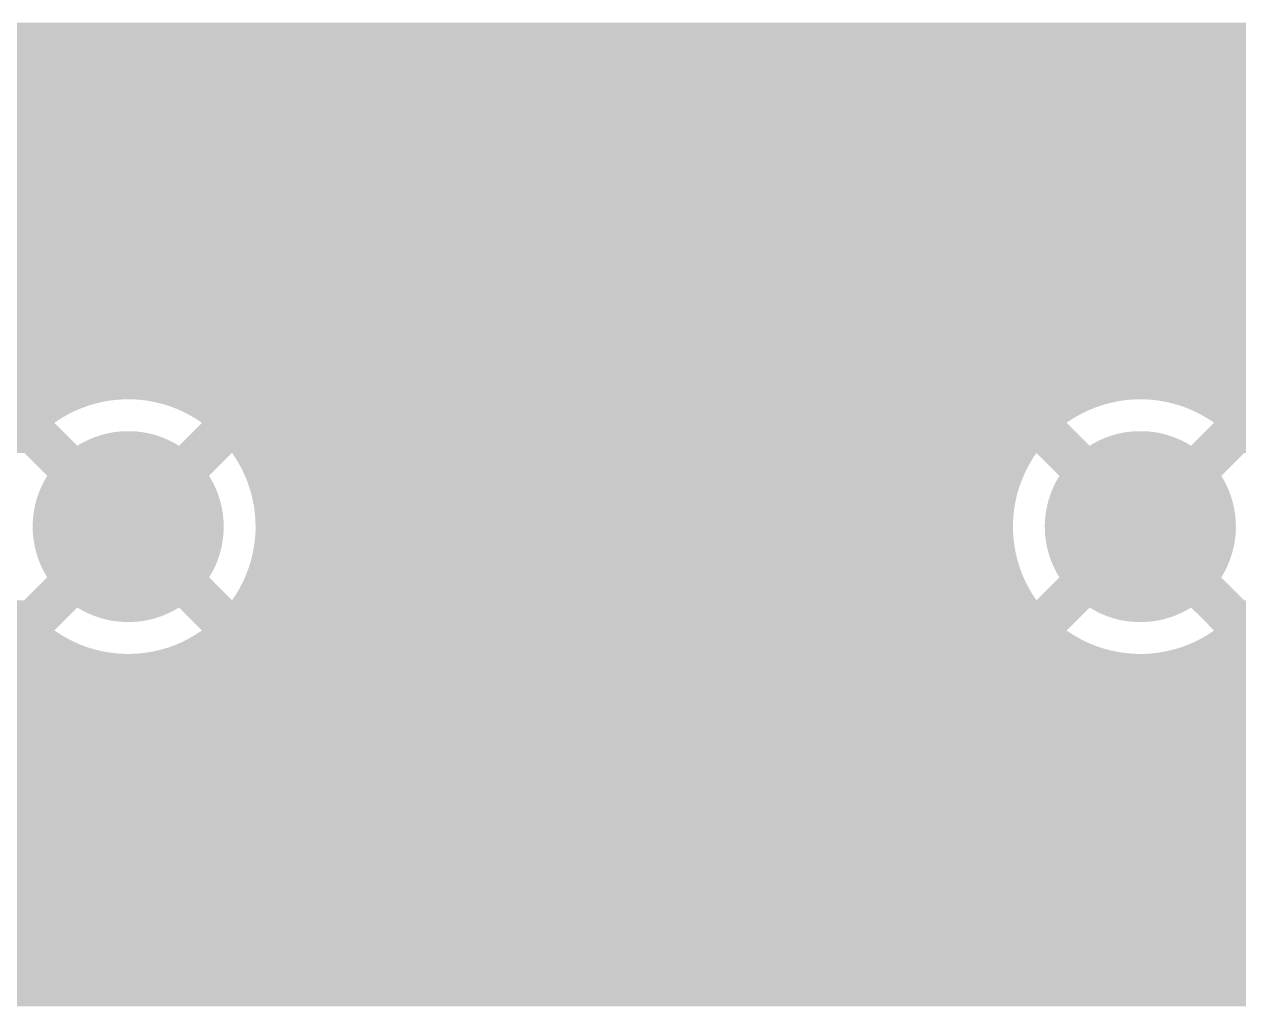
# Model space of a CAD drawing. Extents: x 295 to 953, y 10 to 290.
# Drawn here: x 680.66 to 693.23, y 207.65 to 217.81 of the extents above; entities that cross this region are included whole.
import ezdxf

# ---------------------------------------------------------------- set-up
doc = ezdxf.new("R2010")
doc.units = 0
doc.header["$LTSCALE"] = 5
doc.header["$MEASUREMENT"] = 0
doc.layers.add('GND1', color=7, linetype='CONTINUOUS')

msp = doc.modelspace()

# ---------------------------------------------------------------- linework, layer by layer
at = {"layer": 'GND1'}
for points in [[(608.533, 217.796), (608.533, 217.831), (840.594, 217.796), (840.586, 217.831)], [(610.783, 217.756), (610.576, 217.796), (840.604, 217.756), (840.594, 217.796)], [(610.977, 217.672), (610.783, 217.756), (840.624, 217.672), (840.604, 217.756)], [(611.144, 217.553), (610.977, 217.672), (840.652, 217.553), (840.624, 217.672)], [(611.149, 217.55), (611.144, 217.553), (840.653, 217.55), (840.652, 217.553)], [(611.291, 217.395), (611.149, 217.55), (840.717, 217.395), (840.653, 217.55)], [(611.353, 217.289), (611.291, 217.395), (840.761, 217.289), (840.717, 217.395)], [(611.398, 217.213), (611.353, 217.289), (840.808, 217.213), (840.761, 217.289)], [(611.436, 217.098), (611.398, 217.213), (840.878, 217.098), (840.808, 217.213)], [(659.678, 217.057), (659.471, 217.098), (840.903, 217.057), (840.878, 217.098)], [(659.705, 217.045), (659.678, 217.057), (840.91, 217.045), (840.903, 217.057)], [(659.872, 216.974), (659.705, 217.045), (840.97, 216.974), (840.91, 217.045)], [(660.044, 216.852), (659.872, 216.974), (841.074, 216.852), (840.97, 216.974)], [(660.066, 216.828), (660.044, 216.852), (841.094, 216.828), (841.074, 216.852)], [(660.186, 216.696), (660.066, 216.828), (841.248, 216.696), (841.094, 216.828)], [(660.218, 216.642), (660.186, 216.696), (841.311, 216.642), (841.248, 216.696)], [(660.293, 216.514), (660.218, 216.642), (841.517, 216.514), (841.311, 216.642)], [(660.3, 216.491), (660.293, 216.514), (841.554, 216.491), (841.517, 216.514)], [(660.337, 216.381), (660.3, 216.491), (841.817, 216.381), (841.554, 216.491)], [(660.359, 216.314), (660.337, 216.381), (842.09, 216.314), (841.817, 216.381)], [(660.359, 216.313), (660.359, 216.314), (842.095, 216.313), (842.09, 216.314)], [(660.361, 216.289), (660.359, 216.313), (842.379, 216.289), (842.095, 216.313)], [(660.381, 216.104), (660.361, 216.289), (849.683, 216.104), (849.683, 216.289)], [(660.366, 215.929), (660.381, 216.104), (849.683, 215.929), (849.683, 216.104)], [(660.307, 215.727), (660.366, 215.929), (849.683, 215.727), (849.683, 215.929)], [(660.207, 215.541), (660.307, 215.727), (849.683, 215.541), (849.683, 215.727)], [(660.07, 215.38), (660.207, 215.541), (849.683, 215.38), (849.683, 215.541)], [(660, 215.327), (660.07, 215.38), (849.683, 215.327), (849.683, 215.38)], [(659.806, 215.207), (659.87, 215.237), (707.029, 215.207), (707.1, 215.237)], [(659.87, 215.237), (659.903, 215.252), (707.1, 215.237), (707.143, 215.252)], [(659.903, 215.252), (659.916, 215.263), (707.143, 215.252), (707.172, 215.263)], [(659.916, 215.263), (659.944, 215.284), (707.172, 215.263), (707.246, 215.284)], [(659.944, 215.284), (659.967, 215.302), (707.246, 215.284), (707.321, 215.302)], [(659.967, 215.302), (659.984, 215.315), (707.321, 215.302), (707.396, 215.315)], [(659.984, 215.315), (659.995, 215.323), (707.396, 215.315), (707.473, 215.323)], [(659.995, 215.323), (660, 215.327), (707.473, 215.323), (707.549, 215.327)], [(657.507, 215.093), (657.501, 215.111), (706.829, 215.093), (706.857, 215.111)], [(657.51, 215.084), (657.507, 215.093), (706.817, 215.084), (706.829, 215.093)], [(659.296, 215.111), (659.507, 215.114), (706.857, 215.111), (706.862, 215.114)], [(659.507, 215.114), (659.594, 215.135), (706.862, 215.114), (706.894, 215.135)], [(659.594, 215.135), (659.712, 215.162), (706.894, 215.135), (706.942, 215.162)], [(659.712, 215.162), (659.734, 215.173), (706.942, 215.162), (706.961, 215.173)], [(659.734, 215.173), (659.806, 215.207), (706.961, 215.173), (707.029, 215.207)], [(657.565, 214.917), (657.51, 215.084), (706.984, 214.917), (706.817, 215.084)], [(657.572, 214.846), (657.565, 214.917), (707.054, 214.846), (706.984, 214.917)], [(657.58, 214.772), (657.572, 214.846), (849.683, 214.772), (849.683, 214.846)], [(657.587, 214.708), (657.58, 214.772), (706.462, 214.708), (706.505, 214.772)], [(657.575, 214.573), (657.581, 214.642), (706.388, 214.573), (706.423, 214.642)], [(657.581, 214.642), (657.587, 214.707), (706.423, 214.642), (706.462, 214.707)], [(657.587, 214.707), (657.587, 214.708), (706.462, 214.707), (706.462, 214.708)], [(657.542, 214.431), (657.563, 214.503), (706.331, 214.431), (706.358, 214.503)], [(657.563, 214.503), (657.572, 214.532), (706.358, 214.503), (706.37, 214.532)], [(657.572, 214.532), (657.575, 214.573), (706.37, 214.532), (706.388, 214.573)], [(657.513, 214.33), (657.521, 214.358), (706.301, 214.33), (706.308, 214.358)], [(657.521, 214.358), (657.542, 214.431), (706.308, 214.358), (706.331, 214.431)], [(657.447, 214.208), (657.488, 214.283), (706.276, 214.208), (706.29, 214.283)], [(657.488, 214.283), (657.513, 214.33), (706.29, 214.283), (706.301, 214.33)], [(657.337, 214.055), (657.402, 214.131), (706.262, 214.055), (706.267, 214.131)], [(657.402, 214.131), (657.413, 214.144), (706.267, 214.131), (706.269, 214.144)], [(657.413, 214.144), (657.447, 214.208), (706.269, 214.144), (706.276, 214.208)], [(657.206, 213.93), (657.269, 213.978), (706.264, 213.93), (706.262, 213.978)], [(657.269, 213.978), (657.276, 213.983), (706.262, 213.978), (706.262, 213.983)], [(657.276, 213.983), (657.337, 214.055), (706.262, 213.983), (706.262, 214.055)], [(657.012, 213.81), (657.076, 213.84), (681.185, 213.81), (681.256, 213.84)], [(657.076, 213.84), (657.109, 213.855), (681.256, 213.84), (681.299, 213.855)], [(657.109, 213.855), (657.122, 213.866), (681.299, 213.855), (681.328, 213.866)], [(657.122, 213.866), (657.15, 213.887), (681.328, 213.866), (681.401, 213.887)], [(657.15, 213.887), (657.173, 213.905), (681.401, 213.887), (681.476, 213.905)], [(657.173, 213.905), (657.19, 213.918), (681.476, 213.905), (681.552, 213.918)], [(657.19, 213.918), (657.201, 213.926), (681.552, 213.918), (681.628, 213.926)], [(657.201, 213.926), (657.206, 213.93), (681.628, 213.926), (681.705, 213.93)], [(681.782, 213.93), (681.705, 213.93), (692.174, 213.93), (692.182, 213.93)], [(681.837, 213.926), (681.782, 213.93), (692.106, 213.926), (692.174, 213.93)], [(681.858, 213.925), (681.837, 213.926), (692.094, 213.925), (692.106, 213.926)], [(681.916, 213.918), (681.858, 213.925), (692.029, 213.918), (692.094, 213.925)], [(681.935, 213.915), (681.916, 213.918), (692.016, 213.915), (692.029, 213.918)], [(681.993, 213.905), (681.935, 213.915), (691.954, 213.905), (692.016, 213.915)], [(682.01, 213.901), (681.993, 213.905), (691.94, 213.901), (691.954, 213.905)], [(682.068, 213.887), (682.01, 213.901), (691.879, 213.887), (691.94, 213.901)], [(682.085, 213.883), (682.068, 213.887), (691.865, 213.883), (691.879, 213.887)], [(682.142, 213.866), (682.085, 213.883), (691.805, 213.866), (691.865, 213.883)], [(682.158, 213.861), (682.142, 213.866), (691.792, 213.861), (691.805, 213.866)], [(682.215, 213.84), (682.158, 213.861), (691.733, 213.84), (691.792, 213.861)], [(682.23, 213.834), (682.215, 213.84), (691.72, 213.834), (691.733, 213.84)], [(682.285, 213.81), (682.23, 213.834), (691.662, 213.81), (691.72, 213.834)], [(692.336, 213.925), (692.259, 213.93), (706.264, 213.925), (706.264, 213.93)], [(692.412, 213.915), (692.336, 213.925), (706.265, 213.915), (706.264, 213.925)], [(692.488, 213.901), (692.412, 213.915), (706.266, 213.901), (706.265, 213.915)], [(692.562, 213.883), (692.488, 213.901), (706.268, 213.883), (706.266, 213.901)], [(692.636, 213.861), (692.562, 213.883), (706.27, 213.861), (706.268, 213.883)], [(692.708, 213.834), (692.636, 213.861), (706.273, 213.834), (706.27, 213.861)], [(692.728, 213.825), (692.708, 213.834), (706.274, 213.825), (706.273, 213.834)], [(611.431, 213.696), (611.436, 213.714), (680.985, 213.696), (681.012, 213.714)], [(656.502, 213.714), (656.713, 213.717), (681.012, 213.714), (681.018, 213.717)], [(656.713, 213.717), (656.8, 213.738), (681.018, 213.717), (681.049, 213.738)], [(656.8, 213.738), (656.918, 213.765), (681.049, 213.738), (681.097, 213.765)], [(656.918, 213.765), (656.94, 213.776), (681.097, 213.765), (681.116, 213.776)], [(656.94, 213.776), (657.012, 213.81), (681.116, 213.776), (681.185, 213.81)], [(682.3, 213.803), (682.285, 213.81), (691.649, 213.803), (691.662, 213.81)], [(682.354, 213.776), (682.3, 213.803), (691.594, 213.776), (691.649, 213.803)], [(682.369, 213.768), (682.354, 213.776), (691.581, 213.768), (691.594, 213.776)], [(682.421, 213.738), (682.369, 213.768), (691.527, 213.738), (691.581, 213.768)], [(682.435, 213.73), (682.421, 213.738), (691.514, 213.73), (691.527, 213.738)], [(682.485, 213.696), (682.435, 213.73), (691.462, 213.696), (691.514, 213.73)], [(692.778, 213.803), (692.728, 213.825), (706.278, 213.803), (706.274, 213.825)], [(692.846, 213.768), (692.778, 213.803), (706.284, 213.768), (706.278, 213.803)], [(692.879, 213.749), (692.846, 213.768), (706.287, 213.749), (706.284, 213.768)], [(692.912, 213.73), (692.879, 213.749), (706.292, 213.73), (706.287, 213.749)], [(692.976, 213.687), (692.912, 213.73), (706.301, 213.687), (706.292, 213.73)], [(611.314, 213.449), (611.412, 213.631), (681.21, 213.449), (681.028, 213.631)], [(611.412, 213.631), (611.428, 213.687), (681.028, 213.631), (680.972, 213.687)], [(611.428, 213.687), (611.431, 213.696), (680.972, 213.687), (680.985, 213.696)], [(681.518, 213.576), (681.559, 213.585), (681.955, 213.576), (681.909, 213.585)], [(681.559, 213.585), (681.584, 213.589), (681.909, 213.585), (681.89, 213.589)], [(681.584, 213.589), (681.625, 213.594), (681.89, 213.589), (681.842, 213.594)], [(681.625, 213.594), (681.653, 213.597), (681.842, 213.594), (681.824, 213.597)], [(681.653, 213.597), (681.691, 213.6), (681.824, 213.597), (681.771, 213.6)], [(681.691, 213.6), (681.758, 213.6), (681.771, 213.6), (681.758, 213.6)], [(682.261, 213.449), (682.499, 213.687), (691.687, 213.449), (691.45, 213.687)], [(682.499, 213.687), (682.485, 213.696), (691.45, 213.687), (691.462, 213.696)], [(691.996, 213.576), (692.037, 213.585), (692.433, 213.576), (692.387, 213.585)], [(692.037, 213.585), (692.062, 213.589), (692.387, 213.585), (692.368, 213.589)], [(692.062, 213.589), (692.103, 213.594), (692.368, 213.589), (692.32, 213.594)], [(692.103, 213.594), (692.131, 213.597), (692.32, 213.594), (692.302, 213.597)], [(692.131, 213.597), (692.169, 213.6), (692.302, 213.597), (692.249, 213.6)], [(692.169, 213.6), (692.235, 213.6), (692.249, 213.6), (692.235, 213.6)], [(692.818, 213.529), (692.89, 213.601), (706.352, 213.529), (706.326, 213.601)], [(692.89, 213.601), (692.964, 213.675), (706.326, 213.601), (706.304, 213.675)], [(692.964, 213.675), (692.976, 213.687), (706.304, 213.675), (706.301, 213.687)], [(681.21, 213.449), (681.248, 213.472), (682.261, 213.449), (682.222, 213.472)], [(681.248, 213.472), (681.268, 213.483), (682.222, 213.472), (682.204, 213.483)], [(681.268, 213.483), (681.307, 213.503), (682.204, 213.483), (682.163, 213.503)], [(681.307, 213.503), (681.328, 213.512), (682.163, 213.503), (682.144, 213.512)], [(681.328, 213.512), (681.368, 213.53), (682.144, 213.512), (682.102, 213.53)], [(681.368, 213.53), (681.39, 213.538), (682.102, 213.53), (682.083, 213.538)], [(681.39, 213.538), (681.43, 213.552), (682.083, 213.538), (682.039, 213.552)], [(681.43, 213.552), (681.453, 213.559), (682.039, 213.552), (682.02, 213.559)], [(681.453, 213.559), (681.494, 213.571), (682.02, 213.559), (681.975, 213.571)], [(681.494, 213.571), (681.518, 213.576), (681.975, 213.571), (681.955, 213.576)], [(691.687, 213.449), (691.726, 213.472), (692.739, 213.449), (692.7, 213.472)], [(691.726, 213.472), (691.746, 213.483), (692.7, 213.472), (692.681, 213.483)], [(691.746, 213.483), (691.784, 213.503), (692.681, 213.483), (692.641, 213.503)], [(691.784, 213.503), (691.806, 213.512), (692.641, 213.503), (692.622, 213.512)], [(691.806, 213.512), (691.845, 213.53), (692.622, 213.512), (692.579, 213.53)], [(691.845, 213.53), (691.867, 213.538), (692.579, 213.53), (692.56, 213.538)], [(691.867, 213.538), (691.908, 213.552), (692.56, 213.538), (692.517, 213.552)], [(691.908, 213.552), (691.931, 213.559), (692.517, 213.552), (692.497, 213.559)], [(691.931, 213.559), (691.972, 213.571), (692.497, 213.559), (692.452, 213.571)], [(691.972, 213.571), (691.996, 213.576), (692.452, 213.571), (692.433, 213.576)], [(692.739, 213.449), (692.747, 213.458), (706.386, 213.449), (706.382, 213.458)], [(692.747, 213.458), (692.818, 213.529), (706.382, 213.458), (706.352, 213.529)], [(611.252, 213.375), (611.264, 213.389), (706.424, 213.375), (706.416, 213.389)], [(611.264, 213.389), (611.312, 213.445), (706.416, 213.389), (706.388, 213.445)], [(611.312, 213.445), (611.314, 213.449), (706.388, 213.445), (706.386, 213.449)], [(680.898, 213.137), (680.66, 213.375), (682.573, 213.137), (682.811, 213.375)], [(682.837, 213.337), (682.811, 213.375), (691.112, 213.337), (691.138, 213.375)], [(682.853, 213.311), (682.837, 213.337), (691.095, 213.311), (691.112, 213.337)], [(691.375, 213.137), (691.138, 213.375), (693.051, 213.137), (693.288, 213.375)], [(682.877, 213.271), (682.853, 213.311), (691.072, 213.271), (691.095, 213.311)], [(682.892, 213.245), (682.877, 213.271), (691.056, 213.245), (691.072, 213.271)], [(682.914, 213.204), (682.892, 213.245), (691.035, 213.204), (691.056, 213.245)], [(680.855, 213.06), (680.864, 213.08), (682.617, 213.06), (682.606, 213.08)], [(680.864, 213.08), (680.887, 213.118), (682.606, 213.08), (682.585, 213.118)], [(680.887, 213.118), (680.898, 213.137), (682.585, 213.118), (682.573, 213.137)], [(682.927, 213.176), (682.914, 213.204), (691.021, 213.176), (691.035, 213.204)], [(682.946, 213.134), (682.927, 213.176), (691.003, 213.134), (691.021, 213.176)], [(682.958, 213.106), (682.946, 213.134), (690.991, 213.106), (691.003, 213.134)], [(682.975, 213.063), (682.958, 213.106), (690.975, 213.063), (690.991, 213.106)], [(691.332, 213.06), (691.342, 213.08), (693.095, 213.06), (693.084, 213.08)], [(691.342, 213.08), (691.364, 213.118), (693.084, 213.08), (693.062, 213.118)], [(691.364, 213.118), (691.375, 213.137), (693.062, 213.118), (693.051, 213.137)], [(680.802, 212.938), (680.809, 212.959), (682.669, 212.938), (682.661, 212.959)], [(680.809, 212.959), (680.826, 213), (682.661, 212.959), (682.645, 213)], [(680.826, 213), (680.835, 213.02), (682.645, 213), (682.636, 213.02)], [(680.835, 213.02), (680.855, 213.06), (682.636, 213.02), (682.617, 213.06)], [(682.984, 213.034), (682.975, 213.063), (690.964, 213.034), (690.975, 213.063)], [(682.999, 212.99), (682.984, 213.034), (690.95, 212.99), (690.964, 213.034)], [(683.007, 212.961), (682.999, 212.99), (690.941, 212.961), (690.95, 212.99)], [(683.019, 212.916), (683.007, 212.961), (690.93, 212.916), (690.941, 212.961)], [(691.28, 212.938), (691.287, 212.959), (693.147, 212.938), (693.139, 212.959)], [(691.287, 212.959), (691.304, 213), (693.139, 212.959), (693.123, 213)], [(691.304, 213), (691.312, 213.02), (693.123, 213), (693.113, 213.02)], [(691.312, 213.02), (691.332, 213.06), (693.113, 213.02), (693.095, 213.06)], [(680.767, 212.81), (680.771, 212.831), (682.705, 212.81), (682.699, 212.831)], [(680.771, 212.831), (680.783, 212.874), (682.699, 212.831), (682.689, 212.874)], [(680.783, 212.874), (680.788, 212.896), (682.689, 212.874), (682.682, 212.896)], [(680.788, 212.896), (680.802, 212.938), (682.682, 212.896), (682.669, 212.938)], [(683.025, 212.886), (683.019, 212.916), (690.923, 212.886), (690.93, 212.916)], [(683.034, 212.841), (683.025, 212.886), (690.915, 212.841), (690.923, 212.886)], [(683.039, 212.811), (683.034, 212.841), (690.909, 212.811), (690.915, 212.841)], [(691.245, 212.81), (691.249, 212.831), (693.182, 212.81), (693.177, 212.831)], [(691.249, 212.831), (691.26, 212.874), (693.177, 212.831), (693.167, 212.874)], [(691.26, 212.874), (691.266, 212.896), (693.167, 212.874), (693.16, 212.896)], [(691.266, 212.896), (691.28, 212.938), (693.16, 212.896), (693.147, 212.938)], [(680.75, 212.7), (680.756, 212.744), (682.72, 212.7), (682.716, 212.744)], [(680.756, 212.744), (680.759, 212.766), (682.716, 212.744), (682.712, 212.766)], [(680.759, 212.766), (680.767, 212.81), (682.712, 212.766), (682.705, 212.81)], [(683.045, 212.765), (683.039, 212.811), (690.904, 212.765), (690.909, 212.811)], [(683.048, 212.734), (683.045, 212.765), (690.9, 212.734), (690.904, 212.765)], [(683.052, 212.688), (683.048, 212.734), (690.897, 212.688), (690.9, 212.734)], [(691.228, 212.7), (691.233, 212.744), (693.198, 212.7), (693.193, 212.744)], [(691.233, 212.744), (691.236, 212.766), (693.193, 212.744), (693.189, 212.766)], [(691.236, 212.766), (691.245, 212.81), (693.189, 212.766), (693.182, 212.81)], [(680.746, 212.612), (680.747, 212.634), (682.725, 212.612), (682.724, 212.634)], [(680.747, 212.589), (680.746, 212.612), (682.724, 212.589), (682.725, 212.612)], [(680.747, 212.634), (680.749, 212.678), (682.724, 212.634), (682.722, 212.678)], [(680.749, 212.545), (680.747, 212.589), (682.722, 212.545), (682.724, 212.589)], [(680.749, 212.678), (680.75, 212.7), (682.722, 212.678), (682.72, 212.7)], [(683.053, 212.658), (683.052, 212.688), (690.895, 212.658), (690.897, 212.688)], [(683.054, 212.612), (683.053, 212.658), (690.895, 212.612), (690.895, 212.658)], [(683.054, 212.581), (683.054, 212.612), (690.895, 212.581), (690.895, 212.612)], [(683.054, 212.565), (683.054, 212.581), (690.895, 212.565), (690.895, 212.581)], [(691.224, 212.634), (691.227, 212.678), (693.201, 212.634), (693.2, 212.678)], [(691.224, 212.612), (691.224, 212.634), (693.202, 212.612), (693.201, 212.634)], [(691.225, 212.589), (691.224, 212.612), (693.202, 212.589), (693.202, 212.612)], [(691.226, 212.545), (691.225, 212.589), (693.199, 212.545), (693.202, 212.589)], [(691.227, 212.678), (691.228, 212.7), (693.2, 212.678), (693.198, 212.7)], [(680.751, 212.523), (680.749, 212.545), (682.721, 212.523), (682.722, 212.545)], [(680.755, 212.479), (680.751, 212.523), (682.715, 212.479), (682.721, 212.523)], [(680.759, 212.457), (680.755, 212.479), (682.712, 212.457), (682.715, 212.479)], [(680.767, 212.413), (680.759, 212.457), (682.704, 212.413), (682.712, 212.457)], [(683.041, 212.428), (683.049, 212.489), (690.907, 212.428), (690.9, 212.489)], [(683.049, 212.489), (683.05, 212.504), (690.9, 212.489), (690.899, 212.504)], [(683.05, 212.504), (683.054, 212.565), (690.899, 212.504), (690.895, 212.565)], [(691.228, 212.523), (691.226, 212.545), (693.198, 212.523), (693.199, 212.545)], [(691.233, 212.479), (691.228, 212.523), (693.193, 212.479), (693.198, 212.523)], [(691.237, 212.457), (691.233, 212.479), (693.19, 212.457), (693.193, 212.479)], [(691.244, 212.413), (691.237, 212.457), (693.182, 212.413), (693.19, 212.457)], [(680.772, 212.392), (680.767, 212.413), (682.7, 212.392), (682.704, 212.413)], [(680.782, 212.349), (680.772, 212.392), (682.689, 212.349), (682.7, 212.392)], [(680.789, 212.327), (680.782, 212.349), (682.683, 212.327), (682.689, 212.349)], [(680.802, 212.285), (680.789, 212.327), (682.669, 212.285), (682.683, 212.327)], [(683.011, 212.278), (683.025, 212.337), (690.937, 212.278), (690.924, 212.337)], [(683.025, 212.337), (683.028, 212.352), (690.924, 212.337), (690.92, 212.352)], [(683.028, 212.352), (683.039, 212.413), (690.92, 212.352), (690.91, 212.413)], [(683.039, 212.413), (683.041, 212.428), (690.91, 212.413), (690.907, 212.428)], [(691.249, 212.392), (691.244, 212.413), (693.177, 212.392), (693.182, 212.413)], [(691.26, 212.349), (691.249, 212.392), (693.166, 212.349), (693.177, 212.392)], [(691.266, 212.327), (691.26, 212.349), (693.16, 212.327), (693.166, 212.349)], [(691.279, 212.285), (691.266, 212.327), (693.146, 212.285), (693.16, 212.327)], [(680.81, 212.264), (680.802, 212.285), (682.662, 212.264), (682.669, 212.285)], [(680.826, 212.223), (680.81, 212.264), (682.645, 212.223), (682.662, 212.264)], [(680.835, 212.203), (680.826, 212.223), (682.636, 212.203), (682.645, 212.223)], [(680.854, 212.163), (680.835, 212.203), (682.617, 212.163), (682.636, 212.203)], [(682.985, 212.189), (682.989, 212.204), (690.964, 212.189), (690.959, 212.204)], [(682.989, 212.204), (683.007, 212.263), (690.959, 212.204), (690.942, 212.263)], [(683.007, 212.263), (683.011, 212.278), (690.942, 212.263), (690.937, 212.278)], [(691.287, 212.264), (691.279, 212.285), (693.139, 212.264), (693.146, 212.285)], [(691.303, 212.223), (691.287, 212.264), (693.122, 212.223), (693.139, 212.264)], [(691.313, 212.203), (691.303, 212.223), (693.114, 212.203), (693.122, 212.223)], [(691.332, 212.163), (691.313, 212.203), (693.094, 212.163), (693.114, 212.203)], [(680.66, 211.848), (680.898, 212.086), (682.811, 211.848), (682.573, 212.086)], [(680.865, 212.143), (680.854, 212.163), (682.607, 212.143), (682.617, 212.163)], [(680.886, 212.105), (680.865, 212.143), (682.584, 212.105), (682.607, 212.143)], [(680.898, 212.086), (680.886, 212.105), (682.573, 212.086), (682.584, 212.105)], [(682.933, 212.061), (682.958, 212.117), (691.015, 212.061), (690.991, 212.117)], [(682.958, 212.117), (682.963, 212.132), (690.991, 212.117), (690.985, 212.132)], [(682.963, 212.132), (682.985, 212.189), (690.985, 212.132), (690.964, 212.189)], [(691.138, 211.848), (691.375, 212.086), (693.288, 211.848), (693.051, 212.086)], [(691.342, 212.143), (691.332, 212.163), (693.084, 212.143), (693.094, 212.163)], [(691.364, 212.105), (691.342, 212.143), (693.062, 212.105), (693.084, 212.143)], [(691.375, 212.086), (691.364, 212.105), (693.051, 212.086), (693.062, 212.105)], [(682.861, 211.925), (682.892, 211.978), (691.087, 211.925), (691.057, 211.978)], [(682.892, 211.978), (682.899, 211.992), (691.057, 211.978), (691.049, 211.992)], [(682.899, 211.992), (682.927, 212.047), (691.049, 211.992), (691.022, 212.047)], [(682.927, 212.047), (682.933, 212.061), (691.022, 212.047), (691.015, 212.061)], [(673.932, 211.82), (673.9, 211.848), (727.954, 211.82), (727.987, 211.848)], [(682.811, 211.848), (682.819, 211.861), (691.138, 211.848), (691.129, 211.861)], [(682.819, 211.861), (682.854, 211.912), (691.129, 211.861), (691.095, 211.912)], [(682.854, 211.912), (682.861, 211.925), (691.095, 211.912), (691.087, 211.925)], [(673.951, 211.804), (673.932, 211.82), (727.94, 211.804), (727.954, 211.82)], [(673.977, 211.774), (673.951, 211.804), (727.913, 211.774), (727.94, 211.804)], [(674.136, 211.586), (673.977, 211.774), (681.023, 211.586), (681.21, 211.774)], [(681.249, 211.751), (681.21, 211.774), (682.223, 211.751), (682.261, 211.774)], [(681.267, 211.74), (681.249, 211.751), (682.203, 211.74), (682.223, 211.751)], [(681.308, 211.72), (681.267, 211.74), (682.164, 211.72), (682.203, 211.74)], [(681.327, 211.711), (681.308, 211.72), (682.143, 211.711), (682.164, 211.72)], [(681.369, 211.693), (681.327, 211.711), (682.103, 211.693), (682.143, 211.711)], [(682.499, 211.536), (682.261, 211.774), (691.45, 211.536), (691.687, 211.774)], [(691.727, 211.751), (691.687, 211.774), (692.701, 211.751), (692.739, 211.774)], [(691.745, 211.74), (691.727, 211.751), (692.68, 211.74), (692.701, 211.751)], [(691.786, 211.72), (691.745, 211.74), (692.642, 211.72), (692.68, 211.74)], [(691.804, 211.711), (691.786, 211.72), (692.62, 211.711), (692.642, 211.72)], [(691.847, 211.693), (691.804, 211.711), (692.581, 211.693), (692.62, 211.711)], [(692.908, 211.605), (692.739, 211.774), (727.766, 211.605), (727.913, 211.774)], [(674.167, 211.536), (674.136, 211.586), (680.972, 211.536), (681.023, 211.586)], [(681.388, 211.685), (681.369, 211.693), (682.081, 211.685), (682.103, 211.693)], [(681.432, 211.671), (681.388, 211.685), (682.041, 211.671), (682.081, 211.685)], [(681.451, 211.664), (681.432, 211.671), (682.018, 211.664), (682.041, 211.671)], [(681.496, 211.652), (681.451, 211.664), (681.977, 211.652), (682.018, 211.664)], [(681.516, 211.647), (681.496, 211.652), (681.953, 211.647), (681.977, 211.652)], [(681.562, 211.638), (681.516, 211.647), (681.912, 211.638), (681.953, 211.647)], [(681.581, 211.635), (681.562, 211.638), (681.887, 211.635), (681.912, 211.638)], [(681.629, 211.629), (681.581, 211.635), (681.846, 211.629), (681.887, 211.635)], [(681.647, 211.627), (681.629, 211.629), (681.818, 211.627), (681.846, 211.629)], [(681.7, 211.624), (681.647, 211.627), (681.78, 211.624), (681.818, 211.627)], [(681.713, 211.623), (681.7, 211.624), (681.713, 211.623), (681.78, 211.624)], [(691.866, 211.685), (691.847, 211.693), (692.559, 211.685), (692.581, 211.693)], [(691.909, 211.671), (691.866, 211.685), (692.518, 211.671), (692.559, 211.685)], [(691.929, 211.664), (691.909, 211.671), (692.495, 211.664), (692.518, 211.671)], [(691.974, 211.652), (691.929, 211.664), (692.454, 211.652), (692.495, 211.664)], [(691.993, 211.647), (691.974, 211.652), (692.431, 211.647), (692.454, 211.652)], [(692.039, 211.638), (691.993, 211.647), (692.389, 211.638), (692.431, 211.647)], [(692.058, 211.635), (692.039, 211.638), (692.364, 211.635), (692.389, 211.638)], [(692.107, 211.629), (692.058, 211.635), (692.324, 211.629), (692.364, 211.635)], [(692.124, 211.627), (692.107, 211.629), (692.295, 211.627), (692.324, 211.629)], [(692.178, 211.624), (692.124, 211.627), (692.257, 211.624), (692.295, 211.627)], [(692.191, 211.623), (692.178, 211.624), (692.191, 211.623), (692.257, 211.624)], [(692.976, 211.536), (692.908, 211.605), (727.723, 211.536), (727.766, 211.605)], [(674.193, 211.494), (674.167, 211.536), (681.036, 211.494), (680.972, 211.536)], [(674.216, 211.455), (674.193, 211.494), (681.102, 211.455), (681.036, 211.494)], [(674.238, 211.42), (674.216, 211.455), (681.171, 211.42), (681.102, 211.455)], [(682.3, 211.42), (682.355, 211.447), (691.648, 211.42), (691.594, 211.447)], [(682.355, 211.447), (682.368, 211.455), (691.594, 211.447), (691.58, 211.455)], [(682.368, 211.455), (682.422, 211.485), (691.58, 211.455), (691.528, 211.485)], [(682.422, 211.485), (682.434, 211.494), (691.528, 211.485), (691.514, 211.494)], [(682.434, 211.494), (682.486, 211.527), (691.514, 211.494), (691.463, 211.527)], [(682.486, 211.527), (682.499, 211.536), (691.463, 211.527), (691.45, 211.536)], [(692.764, 211.413), (692.833, 211.447), (727.646, 211.413), (727.667, 211.447)], [(692.833, 211.447), (692.899, 211.485), (727.667, 211.447), (727.691, 211.485)], [(692.899, 211.485), (692.964, 211.527), (727.691, 211.485), (727.717, 211.527)], [(692.964, 211.527), (692.976, 211.536), (727.717, 211.527), (727.723, 211.536)], [(674.256, 211.389), (674.238, 211.42), (681.241, 211.389), (681.171, 211.42)], [(674.273, 211.362), (674.256, 211.389), (681.313, 211.362), (681.241, 211.389)], [(674.285, 211.343), (674.273, 211.362), (681.378, 211.343), (681.313, 211.362)], [(674.286, 211.34), (674.285, 211.343), (681.386, 211.34), (681.378, 211.343)], [(674.293, 211.322), (674.286, 211.34), (681.461, 211.322), (681.386, 211.34)], [(674.299, 211.308), (674.293, 211.322), (681.537, 211.308), (681.461, 211.322)], [(681.995, 211.319), (682.008, 211.322), (691.956, 211.319), (691.939, 211.322)], [(682.008, 211.322), (682.07, 211.336), (691.939, 211.322), (691.88, 211.336)], [(682.07, 211.336), (682.083, 211.34), (691.88, 211.336), (691.864, 211.34)], [(682.083, 211.34), (682.143, 211.357), (691.864, 211.34), (691.807, 211.357)], [(682.143, 211.357), (682.157, 211.362), (691.807, 211.357), (691.791, 211.362)], [(682.157, 211.362), (682.216, 211.383), (691.791, 211.362), (691.734, 211.383)], [(682.216, 211.383), (682.229, 211.389), (691.734, 211.383), (691.719, 211.389)], [(682.229, 211.389), (682.286, 211.413), (691.719, 211.389), (691.663, 211.413)], [(682.286, 211.413), (682.3, 211.42), (691.663, 211.413), (691.648, 211.42)], [(692.472, 211.319), (692.547, 211.336), (727.595, 211.319), (727.603, 211.336)], [(692.547, 211.336), (692.621, 211.357), (727.603, 211.336), (727.612, 211.357)], [(692.621, 211.357), (692.636, 211.363), (727.612, 211.357), (727.614, 211.363)], [(692.636, 211.363), (692.693, 211.383), (727.614, 211.363), (727.627, 211.383)], [(692.693, 211.383), (692.764, 211.413), (727.627, 211.383), (727.646, 211.413)], [(674.303, 211.299), (674.299, 211.308), (681.613, 211.299), (681.537, 211.308)], [(674.305, 211.294), (674.303, 211.299), (681.689, 211.294), (681.613, 211.299)], [(674.305, 211.293), (674.305, 211.294), (681.766, 211.293), (681.689, 211.294)], [(674.385, 211.1), (674.305, 211.293), (727.502, 211.1), (727.585, 211.293)], [(681.766, 211.293), (681.775, 211.294), (692.244, 211.293), (692.167, 211.294)], [(681.775, 211.294), (681.843, 211.297), (692.167, 211.294), (692.111, 211.297)], [(681.843, 211.297), (681.855, 211.299), (692.111, 211.297), (692.09, 211.299)], [(681.855, 211.299), (681.919, 211.306), (692.09, 211.299), (692.032, 211.306)], [(681.919, 211.306), (681.932, 211.308), (692.032, 211.306), (692.014, 211.308)], [(681.932, 211.308), (681.995, 211.319), (692.014, 211.308), (691.956, 211.319)], [(692.244, 211.293), (692.32, 211.297), (727.585, 211.293), (727.586, 211.297)], [(692.32, 211.297), (692.397, 211.306), (727.586, 211.297), (727.59, 211.306)], [(692.397, 211.306), (692.472, 211.319), (727.59, 211.306), (727.595, 211.319)], [(674.394, 211.079), (674.385, 211.1), (727.497, 211.079), (727.502, 211.1)], [(674.455, 210.823), (674.394, 211.079), (727.432, 210.823), (727.497, 211.079)], [(674.46, 210.801), (674.455, 210.823), (727.43, 210.801), (727.432, 210.823)], [(674.482, 210.516), (674.46, 210.801), (727.406, 210.516), (727.43, 210.801)], [(674.458, 210.231), (674.482, 210.516), (727.429, 210.231), (727.406, 210.516)], [(674.392, 209.954), (674.456, 210.209), (727.495, 209.954), (727.434, 210.209)], [(674.456, 210.209), (674.458, 210.231), (727.434, 210.209), (727.429, 210.231)], [(674.386, 209.932), (674.392, 209.954), (727.504, 209.932), (727.495, 209.954)], [(674.283, 209.69), (674.386, 209.932), (727.604, 209.69), (727.504, 209.932)], [(674.274, 209.669), (674.283, 209.69), (727.616, 209.669), (727.604, 209.69)], [(674.134, 209.446), (674.274, 209.669), (727.753, 209.446), (727.616, 209.669)], [(674.122, 209.427), (674.134, 209.446), (727.768, 209.427), (727.753, 209.446)], [(673.949, 209.228), (674.122, 209.427), (727.937, 209.228), (727.768, 209.427)], [(673.732, 209.042), (673.935, 209.212), (728.154, 209.042), (727.956, 209.212)], [(673.935, 209.212), (673.949, 209.228), (727.956, 209.212), (727.937, 209.228)], [(673.489, 208.892), (673.716, 209.028), (728.397, 208.892), (728.176, 209.028)], [(673.716, 209.028), (673.732, 209.042), (728.176, 209.028), (728.154, 209.042)], [(673.224, 208.781), (673.471, 208.881), (728.66, 208.781), (728.422, 208.881)], [(673.471, 208.881), (673.489, 208.892), (728.422, 208.881), (728.397, 208.892)], [(608.533, 208.56), (608.533, 208.689), (806.94, 208.56), (806.811, 208.689)], [(672.644, 208.689), (672.928, 208.709), (729.222, 208.689), (728.98, 208.709)], [(672.928, 208.709), (672.944, 208.713), (728.98, 208.709), (728.938, 208.713)], [(672.944, 208.713), (673.207, 208.774), (728.938, 208.713), (728.689, 208.774)], [(673.207, 208.774), (673.224, 208.781), (728.689, 208.774), (728.66, 208.781)], [(608.533, 208.54), (608.533, 208.56), (823.905, 208.54), (823.96, 208.56)], [(608.533, 208.515), (608.533, 208.54), (823.847, 208.515), (823.905, 208.54)], [(608.533, 208.486), (608.533, 208.515), (823.792, 208.486), (823.847, 208.515)], [(608.533, 208.485), (608.533, 208.486), (823.791, 208.485), (823.792, 208.486)], [(608.533, 208.422), (608.533, 208.485), (806.348, 208.422), (806.39, 208.485)], [(608.533, 208.355), (608.533, 208.422), (806.309, 208.355), (806.348, 208.422)], [(608.533, 208.342), (608.533, 208.355), (806.302, 208.342), (806.309, 208.355)], [(608.533, 208.338), (608.533, 208.342), (773.132, 208.338), (773.208, 208.342)], [(608.533, 208.33), (608.533, 208.338), (773.055, 208.33), (773.132, 208.338)], [(608.533, 208.317), (608.533, 208.33), (772.98, 208.317), (773.055, 208.33)], [(608.533, 208.299), (608.533, 208.317), (772.905, 208.299), (772.98, 208.317)], [(608.533, 208.278), (608.533, 208.299), (772.831, 208.278), (772.905, 208.299)], [(608.533, 208.252), (608.533, 208.278), (772.759, 208.252), (772.831, 208.278)], [(608.533, 208.222), (608.533, 208.252), (772.688, 208.222), (772.759, 208.252)], [(608.533, 208.188), (608.533, 208.222), (772.62, 208.188), (772.688, 208.222)], [(608.533, 208.15), (608.533, 208.188), (772.553, 208.15), (772.62, 208.188)], [(608.533, 208.108), (608.533, 208.15), (772.488, 208.108), (772.553, 208.15)], [(608.533, 208.099), (608.533, 208.108), (772.476, 208.099), (772.488, 208.108)], [(608.533, 207.903), (608.533, 208.099), (772.671, 207.903), (772.476, 208.099)], [(659.427, 207.903), (659.364, 207.903), (772.672, 207.903), (772.671, 207.903)], [(659.489, 207.897), (659.427, 207.903), (772.677, 207.897), (772.672, 207.903)], [(659.551, 207.888), (659.489, 207.897), (772.687, 207.888), (772.677, 207.897)], [(659.613, 207.873), (659.551, 207.888), (772.701, 207.873), (772.687, 207.888)], [(659.651, 207.861), (659.613, 207.873), (772.713, 207.861), (772.701, 207.873)], [(659.672, 207.855), (659.651, 207.861), (806.154, 207.855), (806.155, 207.861)], [(659.698, 207.845), (659.672, 207.855), (806.153, 207.845), (806.154, 207.855)], [(659.731, 207.832), (659.698, 207.845), (806.152, 207.832), (806.153, 207.845)], [(659.788, 207.805), (659.731, 207.832), (806.15, 207.805), (806.152, 207.832)], [(659.821, 207.787), (659.788, 207.805), (806.149, 207.787), (806.15, 207.805)], [(659.811, 207.657), (659.878, 207.723), (772.082, 207.657), (772.121, 207.723)], [(659.842, 207.775), (659.821, 207.787), (772.155, 207.775), (772.164, 207.787)], [(659.895, 207.74), (659.842, 207.775), (772.132, 207.74), (772.155, 207.775)], [(659.878, 207.723), (659.895, 207.74), (772.121, 207.723), (772.132, 207.74)], [(659.798, 207.644), (659.811, 207.657), (772.075, 207.644), (772.082, 207.657)]]:
    msp.add_solid(points, dxfattribs=at)

doc.saveas('drawing.dxf')
